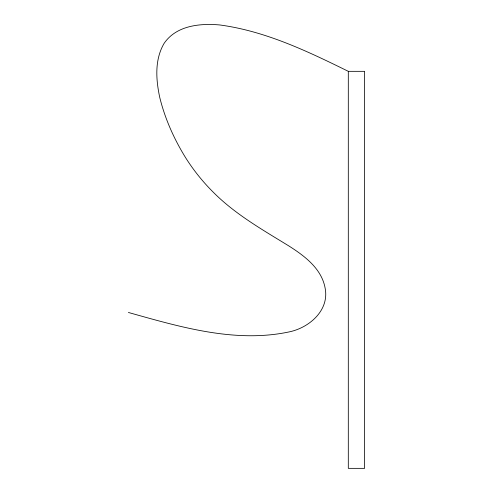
<?xml version="1.0" encoding="UTF-8"?>
<svg xmlns="http://www.w3.org/2000/svg" width="493" height="493" viewBox="0 0 493 493"><rect width="100%" height="100%" fill="white"/><g stroke="black" fill="none" stroke-linecap="round" stroke-linejoin="round"><path stroke-width="0.74" d="M348.305 71.331L364.61 71.331L364.61 468.35L348.305 468.35L348.305 71.331C307.459 51.223 265.419 31.096 219.829 24.964C199.948 23.183 176.278 25.457 164.07 43.433C154.506 59.789 155.924 79.595 159.744 97.429C164.989 118.764 174.054 138.995 185.584 157.655A196.319 196.319 0 0 0 212.976 191.919C234.97 214.165 262.356 229.658 288.787 245.908C304.532 255.898 321.596 268.574 325.133 288.134C329.534 310.288 309.302 327.679 289.385 331.857C235.34 343.393 180.204 326.995 128.39 312.463"/></g></svg>
